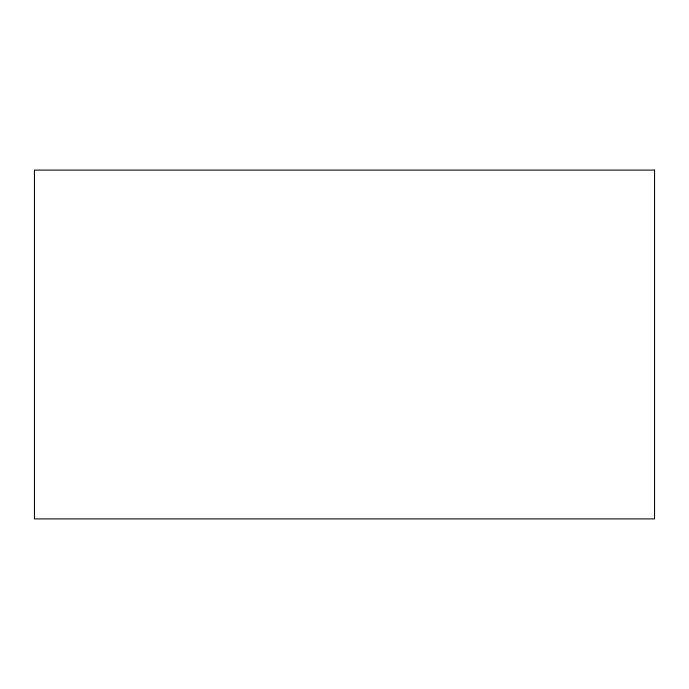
<?xml version="1.0" encoding="UTF-8"?>
<svg xmlns="http://www.w3.org/2000/svg" width="689" height="689" viewBox="0 0 689 689"><rect width="100%" height="100%" fill="white"/><g stroke="black" fill="none" stroke-linecap="round" stroke-linejoin="round"><path stroke-width="1.03" d="M654.55 170.097L34.45 170.097L34.45 518.903L654.55 518.903L654.55 170.097"/></g></svg>
